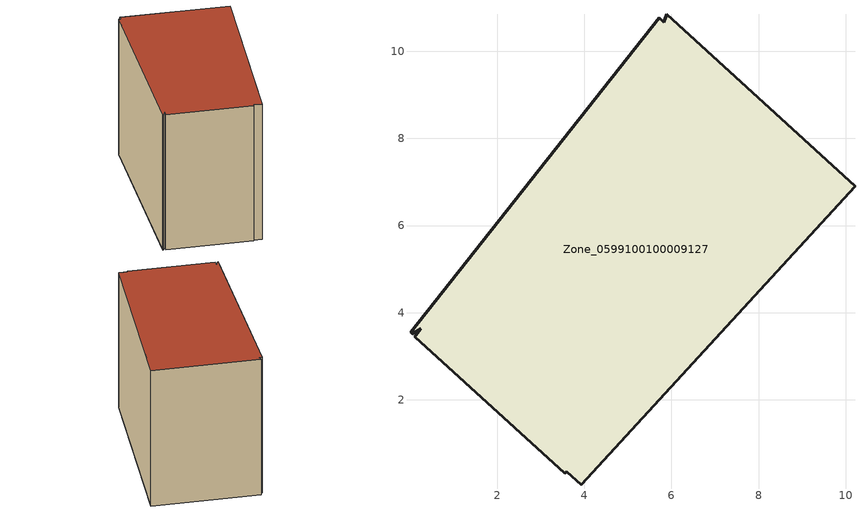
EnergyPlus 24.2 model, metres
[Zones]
Zone_0599100100009127
 floor ground (C_G): 3.6,0.34 3.55,0.31 0.1,3.45 0.24,3.63 0.05,3.52 0.01,3.55 5.71,10.77 5.83,10.67 5.89,10.85 10.21,6.91 3.93,0.05 z3.3
 wall outside (C_F): 5.83,10.67 5.71,10.77 0.01,3.55 0.05,3.52 0.24,3.63 0.1,3.45 3.55,0.31 3.6,0.34 3.93,0.05 10.21,6.91 5.89,10.85 5.83,10.67 z3.3:11.78
 roof outside (C_R): 3.93,0.05 10.21,6.91 5.89,10.85 5.83,10.67 5.71,10.77 0.01,3.55 0.05,3.52 0.24,3.63 0.1,3.45 3.55,0.31 3.6,0.34 z11.78
[BUILDING]
Pand.0599100100009127: North Axis=0; Terrain=City; Loads Convergence Tolerance Value=0.04; Temperature Convergence Tolerance Value=0.4; Solar Distribution=FullExterior; Maximum Number of Warmup Days=25; Minimum Number of Warmup Days=1
[Site:Location]
Rotterdam.The.Hague.AP_ZH_NLD Design_Conditions: Latitude=51.96; Longitude=4.45; Time Zone=1; Elevation=-4.5
[SITE:GROUNDTEMPERATURE:BUILDINGSURFACE]
18, 18, 18, 18, 18, 18, 18, 18, 18, 18, 18, 18
[MATERIAL] Thermal Absorptance=0.9; Solar Absorptance=0.7; Visible Absorptance=0.7
Name | Roughness | Thickness | Conductivity | Density | Specific Heat
G.TC.2015-2018 | MediumSmooth | 0.15 | 0.0428571 | 540 | 1210
F.TC.2015-2018 | Rough | 0.3 | 0.0666667 | 1920 | 840
R.TC.2015-2018 | MediumRough | 0.2 | 0.0333333 | 1500 | 1000
[CONSTRUCTION]
C_G: G.TC.2015-2018
C_F: F.TC.2015-2018
C_R: R.TC.2015-2018
[ZONE]
Zone_0599100100009127: Type=1; Multiplier=1; Ceiling Height=Autocalculate; Volume=Autocalculate; Floor Area=autocalculate; Part of Total Floor Area=Yes
[ZONEINFILTRATION:DESIGNFLOWRATE]
Infil_Zone_0599100100009127: Zone or ZoneList or Space or SpaceList=Zone_0599100100009127; Schedule=AlwaysOn; Design Flow Rate Calculation Method=Flow/Area; Flow Rate per Floor Area=0.0015; Constant Term Coefficient=1; Temperature Term Coefficient=0; Velocity Term Coefficient=0; Velocity Squared Term Coefficient=0
[HVACTEMPLATE:ZONE:IDEALLOADSAIRSYSTEM]
Zone_0599100100009127: Maximum Heating Supply Air Temperature=50; Minimum Cooling Supply Air Temperature=13; Maximum Heating Supply Air Humidity Ratio=0.0156; Minimum Cooling Supply Air Humidity Ratio=0.0077; Heating Limit=NoLimit; Cooling Limit=NoLimit; Dehumidification Control Type=ConstantSensibleHeatRatio; Cooling Sensible Heat Ratio=0.7; Dehumidification Setpoint=60; Humidification Control Type=None; Humidification Setpoint=30; Outdoor Air Method=None; Outdoor Air Flow Rate per Person=0.00944; Outdoor Air Flow Rate per Zone Floor Area=0; Outdoor Air Flow Rate per Zone=0; Demand Controlled Ventilation Type=None; Outdoor Air Economizer Type=NoEconomizer; Heat Recovery Type=None; Sensible Heat Recovery Effectiveness=0.7; Latent Heat Recovery Effectiveness=0.65
[ZONECONTROL:THERMOSTAT]
ThermostatControl_Zone_0599100100009127: Zone or ZoneList=Zone_0599100100009127; Control Type Schedule=DualSetpointControlType; Control 1=Thermostat_Zone_0599100100009127; Temperature Difference Between Cutout And Setpoint=0
[THERMOSTATSETPOINT:DUALSETPOINT]
Thermostat_Zone_0599100100009127: Heating Setpoint Temperature Schedule=HeatingSetpoint_Zone_0599100100009127; Cooling Setpoint Temperature Schedule=CoolingSetpoint_Zone_0599100100009127
[SCHEDULE:COMPACT]
HeatingSetpoint_Zone_0599100100009127: Through: 12/31, For: AllDays, Until: 24:00, 21
CoolingSetpoint_Zone_0599100100009127: Through: 12/31, For: AllDays, Until: 24:00, 24
DualSetpointControlType: Through: 12/31, For: AllDays, Until: 24:00, 4
AlwaysOn: Through: 12/31, For: AllDays, Until: 24:00, 1
